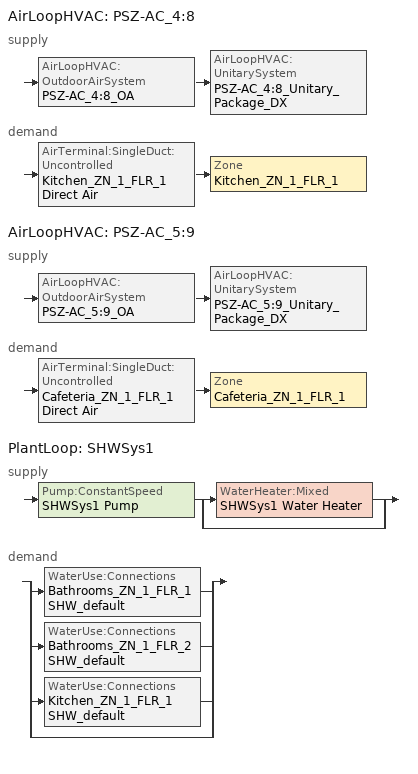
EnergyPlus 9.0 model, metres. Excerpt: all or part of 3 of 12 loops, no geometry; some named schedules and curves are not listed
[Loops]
AirLoopHVAC 'PSZ-AC_4:8'
 supply: AirLoopHVAC:OutdoorAirSystem 'PSZ-AC_4:8_OA' > AirLoopHVAC:UnitarySystem 'PSZ-AC_4:8_Unitary_Package_DX'
 demand: AirTerminal:SingleDuct:Uncontrolled 'Kitchen_ZN_1_FLR_1 Direct Air' > Zone 'Kitchen_ZN_1_FLR_1'
AirLoopHVAC 'PSZ-AC_5:9'
 supply: AirLoopHVAC:OutdoorAirSystem 'PSZ-AC_5:9_OA' > AirLoopHVAC:UnitarySystem 'PSZ-AC_5:9_Unitary_Package_DX'
 demand: AirTerminal:SingleDuct:Uncontrolled 'Cafeteria_ZN_1_FLR_1 Direct Air' > Zone 'Cafeteria_ZN_1_FLR_1'
PlantLoop 'SHWSys1'
 supply: Pump:ConstantSpeed 'SHWSys1 Pump' > split
  | WaterHeater:Mixed 'SHWSys1 Water Heater'
  | bypass
 demand: split
  | WaterUse:Connections 'Bathrooms_ZN_1_FLR_1 SHW_default'
  | WaterUse:Connections 'Bathrooms_ZN_1_FLR_2 SHW_default'
  | WaterUse:Connections 'Kitchen_ZN_1_FLR_1 SHW_default'
  | bypass
[Sizing:Zone] Zone Cooling Design Supply Air Temperature Input Method=SupplyAirTemperature; Zone Cooling Design Supply Air Temperature {C}=12.8; Zone Heating Design Supply Air Temperature Input Method=SupplyAirTemperature; Zone Heating Design Supply Air Temperature {C}=40; Zone Cooling Design Supply Air Humidity Ratio {kgWater/kgDryAir}=0.0085; Zone Heating Design Supply Air Humidity Ratio {kgWater/kgDryAir}=0.008; Cooling Design Air Flow Rate {m3/s}=0; Cooling Minimum Air Flow Fraction=0; Heating Design Air Flow Method=DesignDay; Heating Design Air Flow Rate {m3/s}=0
Name | Design Specification Outdoor Air Object | Cooling Design Air Flow Method | Cooling Minimum Air Flow {m3/s}
Kitchen_ZN_1_FLR_1 | SZ DSOA Kitchen_ZN_1_FLR_1 | DesignDayWithLimit | 0.25438
Cafeteria_ZN_1_FLR_1 | SZ DSOA Cafeteria_ZN_1_FLR_1 | DesignDay | 0
[DesignSpecification:OutdoorAir]
Name | Outdoor Air Method | Outdoor Air Flow per Zone Floor Area {m3/s-m2} | Outdoor Air Flow per Zone {m3/s}
SZ DSOA Kitchen_ZN_1_FLR_1 | Maximum | 0.00117818 | 0.25438
SZ DSOA Cafeteria_ZN_1_FLR_1 | Flow/Area | 0.0047241
[Sizing:System] Type of Load to Size On=Sensible; Design Outdoor Air Flow Rate {m3/s}=AUTOSIZE; Central Heating Maximum System Air Flow Ratio=1; Preheat Design Temperature {C}=7; Preheat Design Humidity Ratio {kgWater/kgDryAir}=0.008; Precool Design Temperature {C}=12.8; Precool Design Humidity Ratio {kgWater/kgDryAir}=0.008; Central Cooling Design Supply Air Temperature {C}=12.8; Central Heating Design Supply Air Temperature {C}=40; Type of Zone Sum to Use=Coincident; 100% Outdoor Air in Cooling=No; 100% Outdoor Air in Heating=No; Central Cooling Design Supply Air Humidity Ratio {kgWater/kgDryAir}=0.0085; Central Heating Design Supply Air Humidity Ratio {kgWater/kgDryAir}=0.008; Cooling Supply Air Flow Rate Method=DesignDay; Cooling Supply Air Flow Rate {m3/s}=0; Heating Supply Air Flow Rate Method=DesignDay; Heating Supply Air Flow Rate {m3/s}=0; System Outdoor Air Method=ZoneSum; Zone Maximum Outdoor Air Fraction=1; Cooling Design Capacity Method=CoolingDesignCapacity; Cooling Design Capacity {W}=autosize; Heating Design Capacity Method=HeatingDesignCapacity; Heating Design Capacity {W}=autosize; Central Cooling Capacity Control Method=OnOff
PSZ-AC_4:8; PSZ-AC_5:9
[Sizing:Plant]
SHWSys1: Loop Type=Heating; Design Loop Exit Temperature {C}=48.9; Loop Design Temperature Difference {deltaC}=5
[ZoneControl:Thermostat] Control Type Schedule=Dual Zone Control Type Sched
Name | Zone or ZoneList | Control 1
Kitchen_ZN_1_FLR_1 Thermostat | Kitchen_ZN_1_FLR_1 | Kitchen_ZN_1_FLR_1 DualSPSched
Cafeteria_ZN_1_FLR_1 Thermostat | Cafeteria_ZN_1_FLR_1 | Cafeteria_ZN_1_FLR_1 DualSPSched
[ThermostatSetpoint:DualSetpoint] Heating Setpoint Temperature Schedule=HTGSETP_SCH_YES_OPTIMUM; Cooling Setpoint Temperature Schedule=CLGSETP_SCH_YES_OPTIMUM
Kitchen_ZN_1_FLR_1 DualSPSched; Cafeteria_ZN_1_FLR_1 DualSPSched
[AirTerminal:SingleDuct:Uncontrolled] Availability Schedule=ALWAYS_ON; Maximum Air Flow Rate {m3/s}=AUTOSIZE
Kitchen_ZN_1_FLR_1 Direct Air; Cafeteria_ZN_1_FLR_1 Direct Air
[Zone equipment]
Kitchen_ZN_1_FLR_1: Kitchen_ZN_1_FLR_1 Exhaust Fan, Kitchen_ZN_1_FLR_1 Direct Air
Cafeteria_ZN_1_FLR_1: Cafeteria_ZN_1_FLR_1 Direct Air
[Fan:SystemModel]
PSZ-AC_4:8_addAQ Fan; PSZ-AC_5:9_addAQ Fan: HVACOperationSchd, AUTOSIZE, Discrete, 1, 622.5, 0.895, 1, AUTOSIZE, TotalEfficiencyAndPressure, 0.58175, 622.5, 2, 0.66, 0.4, 1, 1
[Fan:ZoneExhaust]
Kitchen_ZN_1_FLR_1 Exhaust Fan: Availability Schedule=Kitchen_Exhaust_SCH; Fan Total Efficiency=0.385; Pressure Rise {Pa}=125; Maximum Flow Rate {m3/s}=2.54852; Balanced Exhaust Fraction Schedule=Kitchen_ZN_1_FLR_1 Exhaust Fan Balanced Exhaust Fraction Schedule
[Coil:Cooling:DX:MultiSpeed]
PSZ-AC_4:8_CoolC DXCoil: ALWAYS_ON, AirCooled, No, No, 10, 2, Electricity, 2, 19405.7, 0.67608, 3.79883, 1.04196, 0, PSZ-AC_CoolCLennoxStandard10Ton_TGA120S2B_CapFT, PSZ-AC_CoolCLennoxStandard10Ton_TGA120S2B_CapFF, PSZ-AC_CoolCLennoxStandard10Ton_TGA120S2B_EIRFT, PSZ-AC_CoolCLennoxStandard10Ton_TGA120S2B_EIRFFF, PSZ-AC_CoolCLennoxStandard10Ton_TGA120S2B_PLR, 0.2, 0.9, 38811.41, 0.67608, 3.79883, 1.56294, 0, PSZ-AC_CoolCLennoxStandard10Ton_TGA120S2B_CapFT, PSZ-AC_CoolCLennoxStandard10Ton_TGA120S2B_CapFF, PSZ-AC_CoolCLennoxStandard10Ton_TGA120S2B_EIRFT, PSZ-AC_CoolCLennoxStandard10Ton_TGA120S2B_EIRFFF, PSZ-AC_CoolCLennoxStandard10Ton_TGA120S2B_PLR, 0.2, 0.9
PSZ-AC_5:9_CoolC DXCoil: ALWAYS_ON, AirCooled, No, No, 10, 2, Electricity, 2, 36601, 0.67608, 3.39929, 1.96523, 0, PSZ-AC_CoolCLennoxStandard10Ton_TGA120S2B_CapFT, PSZ-AC_CoolCLennoxStandard10Ton_TGA120S2B_CapFF, PSZ-AC_CoolCLennoxStandard10Ton_TGA120S2B_EIRFT, PSZ-AC_CoolCLennoxStandard10Ton_TGA120S2B_EIRFFF, PSZ-AC_CoolCLennoxStandard10Ton_TGA120S2B_PLR, 0.2, 0.9, 73201.91, 0.67608, 3.39929, 2.94784, 0, PSZ-AC_CoolCLennoxStandard10Ton_TGA120S2B_CapFT, PSZ-AC_CoolCLennoxStandard10Ton_TGA120S2B_CapFF, PSZ-AC_CoolCLennoxStandard10Ton_TGA120S2B_EIRFT, PSZ-AC_CoolCLennoxStandard10Ton_TGA120S2B_EIRFFF, PSZ-AC_CoolCLennoxStandard10Ton_TGA120S2B_PLR, 0.2, 0.9
[Coil:Heating:Fuel] Availability Schedule=ALWAYS_ON; Fuel Type=NaturalGas; Burner Efficiency=0.8; Nominal Capacity {W}=AUTOSIZE
PSZ-AC_4:8_HeatC; PSZ-AC_5:9_HeatC
[AirLoopHVAC:UnitarySystem] Control Type=Load; Dehumidification Control Type=None; Availability Schedule=ALWAYS_ON; Fan Placement=DrawThrough; Supply Air Fan Operating Mode Schedule=HVACOperationSchd; DX Heating Coil Sizing Ratio=1; Use DOAS DX Cooling Coil=No; Minimum Supply Air Temperature {C}=2; Latent Load Control=SensibleOnlyLoadControl; Cooling Supply Air Flow Rate Method=SupplyAirFlowRate; Cooling Supply Air Flow Rate {m3/s}=AUTOSIZE; Heating Supply Air Flow Rate Method=SupplyAirFlowRate; Heating Supply Air Flow Rate {m3/s}=AUTOSIZE; No Load Supply Air Flow Rate Method=SupplyAirFlowRate; No Load Supply Air Flow Rate {m3/s}=AUTOSIZE; Maximum Supply Air Temperature {C}=AUTOSIZE
Name | Controlling Zone or Thermostat Location | Supply Fan | Heating Coil | Cooling Coil | Design Specification Multispeed Object
PSZ-AC_4:8_Unitary_Package_DX | Kitchen_ZN_1_FLR_1 | PSZ-AC_4:8_addAQ Fan | PSZ-AC_4:8_HeatC | PSZ-AC_4:8_CoolC DXCoil | PSZ-AC_4:8_Unitary_Package_DX_Perf
PSZ-AC_5:9_Unitary_Package_DX | Cafeteria_ZN_1_FLR_1 | PSZ-AC_5:9_addAQ Fan | PSZ-AC_5:9_HeatC | PSZ-AC_5:9_CoolC DXCoil | PSZ-AC_5:9_Unitary_Package_DX_Perf
[UnitarySystemPerformance:Multispeed]
PSZ-AC_4:8_Unitary_Package_DX_Perf; PSZ-AC_5:9_Unitary_Package_DX_Perf: 2, 2, No, 0.66, 1, 0.66, 1, 1
[Controller:OutdoorAir] Minimum Outdoor Air Flow Rate {m3/s}=AUTOSIZE; Maximum Outdoor Air Flow Rate {m3/s}=AUTOSIZE; Economizer Control Type=DifferentialEnthalpy; Economizer Control Action Type=ModulateFlow; Lockout Type=LockoutWithHeating; Minimum Limit Type=FixedMinimum
Name | Minimum Outdoor Air Schedule | Heat Recovery Bypass Control Type
PSZ-AC_4:8_OA_Controller | Kitchen_Exhaust_SCH
PSZ-AC_5:9_OA_Controller | MinOA_MotorizedDamper_Sched | BypassWhenOAFlowGreaterThanMinimum
[AirLoopHVAC] Design Supply Air Flow Rate {m3/s}=AUTOSIZE
PSZ-AC_4:8; PSZ-AC_5:9
[Pump:ConstantSpeed]
SHWSys1 Pump: Design Flow Rate {m3/s}=autosize; Design Pump Head {Pa}=34026; Design Power Consumption {W}=AUTOSIZE; Motor Efficiency=0.3; Fraction of Motor Inefficiencies to Fluid Stream=0; Pump Control Type=Intermittent
[SetpointManager:Scheduled]
SHWSys1 Loop Setpoint Manager: Control Variable=Temperature; Schedule=SHWSys1-Loop-Temp-Schedule; Setpoint Node or NodeList=SHWSys1 Supply Outlet Node
[WaterHeater:Mixed] Deadband Temperature Difference {deltaC}=2; Maximum Temperature Limit {C}=82.2222; Heater Control Type=Cycle
Name | Tank Volume {m3} | Setpoint Temperature Schedule | Heater Maximum Capacity {W} | Heater Fuel Type | Heater Thermal Efficiency | Off Cycle Parasitic Fuel Consumption Rate {W} | Off Cycle Parasitic Fuel Type | Off Cycle Parasitic Heat Fraction to Tank | On Cycle Parasitic Fuel Consumption Rate {W} | On Cycle Parasitic Fuel Type | Ambient Temperature Indicator | Ambient Temperature Zone | Off Cycle Loss Coefficient to Ambient Temperature {W/K} | On Cycle Loss Coefficient to Ambient Temperature {W/K} | Use Side Effectiveness | Source Side Effectiveness | Use Side Design Flow Rate {m3/s} | Source Side Design Flow Rate {m3/s} | Indirect Water Heating Recovery Time {hr} | Heater Minimum Capacity {W} | Peak Use Flow Rate {m3/s} | Use Flow Rate Fraction Schedule | Cold Water Supply Temperature Schedule
SHWSys1 Water Heater | 2.271247 | SHWSys1 Water Heater Setpoint Temperature Schedule Name | 175842.6 | NATURALGAS | 0.802765 | 1205.08 | NATURALGAS | 0.8 | 1205.08 | NATURALGAS | zone | MECH_ZN_1_FLR_1 | 15.601 | 15.601 | 1 | 1 | AUTOSIZE | AUTOSIZE | 1.5
SHW Booster Water Heater | 0.0227125 | Booster Water Setpoint Temp Schedule | 14000 | Electricity | 1 |  | Electricity | 0 |  |  | Zone | KITCHEN_ZN_1_FLR_1 | 1.59105 | 1.59105 |  |  |  |  |  | 0 | 0.00149607 | BLDG_SWH_SCH | Booster Water Inlet Temp Schedule
[PlantLoop]
SHWSys1: Fluid Type=Water; Plant Equipment Operation Scheme=SHWSys1 Loop Operation Scheme List; Maximum Loop Temperature {C}=60; Minimum Loop Temperature {C}=10; Maximum Loop Flow Rate {m3/s}=AUTOSIZE; Minimum Loop Flow Rate {m3/s}=0; Plant Loop Volume {m3}=AUTOSIZE; Load Distribution Scheme=Optimal
[PlantEquipmentList]
SHWSys1 Equipment List: SHWSys1 Water Heater
[PlantEquipmentOperation:HeatingLoad]
SHWSys1 Operation Scheme: Load Range 1 Lower Limit {W}=0; Load Range 1 Upper Limit {W}=1000000000000000; Range 1 Equipment List=SHWSys1 Equipment List
[PlantEquipmentOperationSchemes]
SHWSys1 Loop Operation Scheme List: Control Scheme 1=SHWSys1 Operation Scheme; Control Scheme 1 Schedule=PlantOnSched
[SetpointManager:SingleZone:Heating] Control Variable=Temperature; Minimum Supply Air Temperature {C}=10; Maximum Supply Air Temperature {C}=50
Name | Control Zone | Setpoint Node or NodeList
SupAirTemp MngrKitchen_ZN_1_FLR_1 - Htg | Kitchen_ZN_1_FLR_1 | PSZ-AC_4:8 Supply Equipment Outlet Node
SupAirTemp MngrCafeteria_ZN_1_FLR_1 - Htg | Cafeteria_ZN_1_FLR_1 | PSZ-AC_5:9 Supply Equipment Outlet Node
[SetpointManager:SingleZone:Cooling] Control Variable=Temperature; Minimum Supply Air Temperature {C}=10; Maximum Supply Air Temperature {C}=50
Name | Control Zone | Setpoint Node or NodeList
SupAirTemp MngrKitchen_ZN_1_FLR_1 - Clg | Kitchen_ZN_1_FLR_1 | PSZ-AC_4:8 Zone Equipment Inlet Node
SupAirTemp MngrCafeteria_ZN_1_FLR_1 - Clg | Cafeteria_ZN_1_FLR_1 | PSZ-AC_5:9 Zone Equipment Inlet Node
[SetpointManager:MixedAir] Control Variable=Temperature
Name | Setpoint Node or NodeList
PSZ-AC_4:8_CoolC SAT Manager | PSZ-AC_4:8_CoolC-PSZ-AC_4:8_HeatCNode
PSZ-AC_4:8_HeatC MixedAir Manager | PSZ-AC_4:8_HeatC-PSZ-AC_4:8 FanNode
PSZ-AC_4:8_OAMixed Air Temp Manager | PSZ-AC_4:8_OA-PSZ-AC_4:8_CoolCNode
PSZ-AC_5:9_CoolC SAT Manager | PSZ-AC_5:9_CoolC-PSZ-AC_5:9_HeatCNode
PSZ-AC_5:9_HeatC MixedAir Manager | PSZ-AC_5:9_HeatC-PSZ-AC_5:9 FanNode
PSZ-AC_5:9_OAMixed Air Temp Manager | PSZ-AC_5:9_OA-PSZ-AC_5:9_CoolCNode
[SetpointManager:OutdoorAirPretreat]
PSZ-AC_5:9 Heat Exchanger Supply Air Temp Manager: Control Variable=Temperature; Minimum Setpoint Temperature {C}=-99; Maximum Setpoint Temperature {C}=99; Minimum Setpoint Humidity Ratio {kgWater/kgDryAir}=0.00001; Maximum Setpoint Humidity Ratio {kgWater/kgDryAir}=1; Setpoint Node or NodeList=PSZ-AC_5:9 Heat Recovery Outlet Node
[HeatExchanger:AirToAir:SensibleAndLatent]
PSZ-AC_5:9 OA Heat Recovery: Availability Schedule=Always_On; Nominal Supply Air Flow Rate {m3/s}=AUTOSIZE; Sensible Effectiveness at 100% Heating Air Flow=0.7; Latent Effectiveness at 100% Heating Air Flow=0.6; Sensible Effectiveness at 75% Heating Air Flow=0.7; Latent Effectiveness at 75% Heating Air Flow=0.6; Sensible Effectiveness at 100% Cooling Air Flow=0.75; Latent Effectiveness at 100% Cooling Air Flow=0.6; Sensible Effectiveness at 75% Cooling Air Flow=0.75; Latent Effectiveness at 75% Cooling Air Flow=0.6; Nominal Electric Power {W}=2165.08; Supply Air Outlet Temperature Control=Yes; Heat Exchanger Type=Rotary; Frost Control Type=ExhaustOnly; Threshold Temperature {C}=-23.3; Initial Defrost Time Fraction=0.167; Rate of Defrost Time Fraction Increase {1/K}=1.44
[Refrigeration:Case] Availability Schedule=ALWAYS_ON; Zone=Kitchen_ZN_1_FLR_1; Rated Ambient Temperature {C}=23.88; Rated Ambient Relative Humidity {percent}=55; Rated Total Cooling Capacity per Unit Length {W/m}=734; Case Length {m}=7.32; Latent Case Credit Curve Type=CaseTemperatureMethod; Standard Case Lighting Power per Unit Length {W/m}=33; Case Lighting Schedule=walkin_occ_lght_sch; Fraction of Lighting Energy to Case=1; Case Anti-Sweat Heater Power per Unit Length {W/m}=0; Minimum Anti-Sweat Heater Power per Unit Length {W/m}=0; Anti-Sweat Heater Control Type=None; Humidity at Zero Anti-Sweat Heater Energy {percent}=0; Case Height {m}=0; Defrost Energy Correction Curve Type=None
Name | Rated Latent Heat Ratio | Rated Runtime Fraction | Case Operating Temperature {C} | Latent Case Credit Curve | Standard Case Fan Power per Unit Length {W/m} | Operating Case Fan Power per Unit Length {W/m} | Fraction of Anti-Sweat Heater Energy to Case | Case Defrost Power per Unit Length {W/m} | Case Defrost Type | Case Defrost Schedule | Case Defrost Drip-Down Schedule | Under Case HVAC Return Air Fraction | Refrigerated Case Restocking Schedule | Case Credit Fraction Schedule
Kitchen_ZN_1_FLR_1_Case:1_WALKINFREEZER | 0.1 | 0.4 | -23 | Kitchen_ZN_1_FLR_1_Case:1_WALKINFREEZERSingleShelfHorizontal_LatentEnergyMult | 19.5143 | 19.5143 | 0 | 410 | ELECTRIC | Kitchen_ZN_1_FLR_1_Case:1_WALKINFREEZER_CaseDefrost2aDaySched | Kitchen_ZN_1_FLR_1_Case:1_WALKINFREEZER_CaseDripDown2aDaySched | 0 | Kitchen_ZN_1_FLR_1_Case:1_WALKINFREEZER_WalkInStockingSched | Kitchen_ZN_1_FLR_1_Case:1_WALKINFREEZER_CaseCreditReduxSched
Kitchen_ZN_1_FLR_1_Case:2_SELFCONTAINEDDISPLAYCASE | 0.08 | 0.85 | 2 | Kitchen_ZN_1_FLR_1_Case:2_SELFCONTAINEDDISPLAYCASEMultiShelfVertical_LatentEnergyMult | 15.7143 | 15.7143 | 0.2 | 0 | NONE |  |  | 0.05 | Kitchen_ZN_1_FLR_1_Case:2_SELFCONTAINEDDISPLAYCASE_CaseStockingSched
[Refrigeration:CaseAndWalkInList]
Name | Case or WalkIn 1
RACK1CaseList | Kitchen_ZN_1_FLR_1_Case:1_WALKINFREEZER
RACK2CaseList | Kitchen_ZN_1_FLR_1_Case:2_SELFCONTAINEDDISPLAYCASE
[WaterUse:Equipment] Flow Rate Fraction Schedule=BLDG_SWH_SCH
Name | Peak Flow Rate {m3/s} | Target Temperature Schedule | Hot Water Supply Temperature Schedule | Zone | Sensible Fraction Schedule | Latent Fraction Schedule
Bathrooms_ZN_1_FLR_1 SHW_default | 7.39764e-05 | Bathrooms_ZN_1_FLR_1 SHW_default Temp Sched | Bathrooms_ZN_1_FLR_1 SHW_default Hot Supply Temp Sched | Bathrooms_ZN_1_FLR_1 | Bathrooms_ZN_1_FLR_1 SHW_default Sensible fract sched | Bathrooms_ZN_1_FLR_1 SHW_default Latent fract sched
Bathrooms_ZN_1_FLR_2 SHW_default | 7.39764e-05 | Bathrooms_ZN_1_FLR_2 SHW_default Temp Sched | Bathrooms_ZN_1_FLR_2 SHW_default Hot Supply Temp Sched | Bathrooms_ZN_1_FLR_2 | Bathrooms_ZN_1_FLR_2 SHW_default Sensible fract sched | Bathrooms_ZN_1_FLR_2 SHW_default Latent fract sched
Kitchen_ZN_1_FLR_1 SHW_default | 0.000333647 | Kitchen_ZN_1_FLR_1 SHW_default Temp Sched | Kitchen_ZN_1_FLR_1 SHW_default Hot Supply Temp Sched | Kitchen_ZN_1_FLR_1 | Kitchen_ZN_1_FLR_1 SHW_default Sensible fract sched | Kitchen_ZN_1_FLR_1 SHW_default Latent fract sched
[WaterUse:Connections]
Name | Water Use Equipment 1
Bathrooms_ZN_1_FLR_1 SHW_default | Bathrooms_ZN_1_FLR_1 SHW_default
Bathrooms_ZN_1_FLR_2 SHW_default | Bathrooms_ZN_1_FLR_2 SHW_default
Kitchen_ZN_1_FLR_1 SHW_default | Kitchen_ZN_1_FLR_1 SHW_default
[EnergyManagementSystem:Sensor]
Name | Output:Variable or Output:Meter Index Key | Output:Variable or Output:Meter
Kitchen_ZN_1_FLR_1_LSr | Kitchen_ZN_1_FLR_1 | Zone Lights Electric Power
Kitchen_ZN_1_FLR_1_OSr | Kitchen_ZN_1_FLR_1 | People Occupant Count
Cafeteria_ZN_1_FLR_1_LSr | Cafeteria_ZN_1_FLR_1 | Zone Lights Electric Power
Cafeteria_ZN_1_FLR_1_OSr | Cafeteria_ZN_1_FLR_1 | People Occupant Count
[EnergyManagementSystem:InternalVariable] Internal Data Type=Zone Floor Area
Name | Internal Data Index Key
Kitchen_ZN_1_FLR_1_Area | Kitchen_ZN_1_FLR_1
Cafeteria_ZN_1_FLR_1_Area | Cafeteria_ZN_1_FLR_1
[Schedule:Compact]
Booster Water Setpoint Temp Schedule: THROUGH: 12/31, FOR: AllDays, UNTIL: 24:00, 82.22
BLDG_SWH_SCH: Through: 6/15, For: SummerDesignDay, Until: 07:00, 0.05, Until: 08:00, 0.1, Until: 09:00, 0.34, Until: 10:00, 0.6, Until: 11:00, 0.63, Until: 12:00, 0.72, Until: 13:00, 0.79, Until: 14:00, 0.83, Until: 15:00, 0.61, Until: 16:00, 0.65, Until: 18:00, 0.1, Until: 19:00, 0.19, Until: 20:00, 0.25, Until: 22:00, 0.22, Until: 23:00, 0.12, Until: 24:00, 0.09, For: Weekdays, Until: 07:00, 0, Until: 08:00, 0, Until: 09:00, 0.34, Until: 10:00, 0.6, Until: 11:00, 0.63, Until: 12:00, 0.72, Until: 13:00, 0.79, Until: 14:00, 0.83, Until: 15:00, 0.61, Until: 16:00, 0.65, Until: 18:00, 0.1, Until: 19:00, 0.19, Until: 20:00, 0.25, Until: 22:00, 0, Until: 23:00, 0, Until: 24:00, 0, For: WinterDesignDay, Until: 09:00, 0.03, Until: 13:00, 0.05, Until: 24:00, 0.03, For: Saturday, Until: 09:00, 0, Until: 13:00, 0, Until: 24:00, 0, For: Sunday Holidays AllOtherDays, Until: 08:00, 0, Until: 14:00, 0, Until: 24:00, 0, Through: 9/15, For: SummerDesignDay, Until: 07:00, 0.05, Until: 18:00, 0.1, Until: 19:00, 0.19, Until: 20:00, 0.25, Until: 22:00, 0.22, Until: 23:00, 0.12, Until: 24:00, 0.09, For: Weekdays, Until: 08:00, 0, Until: 18:00, 0.1, Until: 19:00, 0.19, Until: 20:00, 0.25, Until: 22:00, 0, Until: 23:00, 0, Until: 24:00, 0, For: WinterDesignDay, Until: 09:00, 0.03, Until: 13:00, 0.05, Until: 24:00, 0.03, For: Saturday, Until: 09:00, 0, Until: 13:00, 0, Until: 24:00, 0, For: Sunday Holidays AllOtherDays, Until: 08:00, 0, Until: 14:00, 0, Until: 24:00, 0, Through: 12/31, For: SummerDesignDay, Until: 07:00, 0.05, Until: 08:00, 0.1, Until: 09:00, 0.34, Until: 10:00, 0.6, Until: 11:00, 0.63, Until: 12:00, 0.72, Until: 13:00, 0.79, Until: 14:00, 0.83, Until: 15:00, 0.61, Until: 16:00, 0.65, Until: 18:00, 0.1, Until: 19:00, 0.19, Until: 20:00, 0.25, Until: 22:00, 0.22, Until: 23:00, 0.12, Until: 24:00, 0.09, For: Weekdays, Until: 07:00, 0, Until: 08:00, 0, Until: 09:00, 0.34, Until: 10:00, 0.6, Until: 11:00, 0.63, Until: 12:00, 0.72, Until: 13:00, 0.79, Until: 14:00, 0.83, Until: 15:00, 0.61, Until: 16:00, 0.65, Until: 18:00, 0.1, Until: 19:00, 0.19, Until: 20:00, 0.25, Until: 22:00, 0, Until: 23:00, 0, Until: 24:00, 0, For: WinterDesignDay, Until: 09:00, 0.03, Until: 13:00, 0.05, Until: 24:00, 0.03, For: Saturday, Until: 09:00, 0, Until: 13:00, 0, Until: 24:00, 0, For: Sunday Holidays AllOtherDays, Until: 08:00, 0, Until: 14:00, 0, Until: 24:00, 0
ALWAYS_ON: Through: 12/31, For: AllDays, Until: 24:00, 1
Dual Zone Control Type Sched: Through: 12/31, For: AllDays, Until: 24:00, 4
Kitchen_Exhaust_SCH: Through: 6/30, For: Weekdays SummerDesignDay WinterDesignDay, Until: 08:00, 0, Until: 17:00, 1, Until: 24:00, 0, For: WeekEnds Holidays AllOtherDays, Until: 24:00, 0, Through: 9/1, For: Weekdays SummerDesignDay WinterDesignDay, Until: 08:00, 0, Until: 17:00, 1, Until: 21:00, 1, Until: 24:00, 0, For: WeekEnds Holidays AllOtherDays, Until: 24:00, 0, Through: 12/31, For: Weekdays SummerDesignDay WinterDesignDay, Until: 08:00, 0, Until: 16:00, 1, Until: 21:00, 1, Until: 24:00, 0, For: WeekEnds Holidays AllOtherDays, Until: 24:00, 0
HVACOperationSchd: Through: 12/31, For: Weekdays SummerDesignDay WinterDesignDay, Until: 07:00, 0, Until: 21:00, 1, Until: 24:00, 0, For: WeekEnds Holidays AllOtherDays, Until: 24:00, 0
MinOA_MotorizedDamper_Sched: Through: 12/31, For: Weekdays SummerDesignDay WinterDesignDay, Until: 08:00, 0, Until: 21:00, 1, Until: 24:00, 0, For: WeekEnds Holidays AllOtherDays, Until: 24:00, 0
SHWSys1-Loop-Temp-Schedule; SHWSys1 Water Heater Setpoint Temperature Schedule Name: Through: 12/31, For: AllDays, Until: 24:00, 60
Kitchen_ZN_1_FLR_1 Exhaust Fan Balanced Exhaust Fraction Schedule: Through: 6/30, For: Weekdays SummerDesignDay WinterDesignDay, Until: 08:00, 0, Until: 17:00, 0.900185, Until: 24:00, 0, For: WeekEnds Holidays AllOtherDays, Until: 24:00, 0, Through: 9/1, For: Weekdays SummerDesignDay WinterDesignDay, Until: 08:00, 0, Until: 17:00, 0.900185, Until: 21:00, 0.900185, Until: 24:00, 0, For: WeekEnds Holidays AllOtherDays, Until: 24:00, 0, Through: 12/31, For: Weekdays SummerDesignDay WinterDesignDay, Until: 08:00, 0, Until: 16:00, 0.900185, Until: 21:00, 0.900185, Until: 24:00, 0, For: WeekEnds Holidays AllOtherDays, Until: 24:00, 0
[Curve:Quadratic]
Name | Coefficient1 Constant | Coefficient2 x | Coefficient3 x**2 | Minimum Value of x | Maximum Value of x
PSZ-AC_CoolCLennoxStandard10Ton_TGA120S2B_CapFF | 0.77136 | 0.34053 | -0.11088 | 0.75918 | 1.13877
PSZ-AC_CoolCLennoxStandard10Ton_TGA120S2B_EIRFFF | 1.2055 | -0.32953 | 0.12308 | 0.75918 | 1.13877
PSZ-AC_CoolCLennoxStandard10Ton_TGA120S2B_PLR | 0.771 | 0.229 | 0 | 0 | 1
[Curve:Biquadratic] Minimum Value of x=17; Maximum Value of x=22; Minimum Value of y=29; Maximum Value of y=46
Name | Coefficient1 Constant | Coefficient2 x | Coefficient3 x**2 | Coefficient4 y | Coefficient5 y**2 | Coefficient6 x*y
PSZ-AC_CoolCLennoxStandard10Ton_TGA120S2B_CapFT | 0.42415 | 0.04426 | -0.00042 | 0.00333 | -0.00008 | -0.00021
PSZ-AC_CoolCLennoxStandard10Ton_TGA120S2B_EIRFT | 1.23649 | -0.02431 | 0.00057 | -0.01434 | 0.00063 | -0.00038
